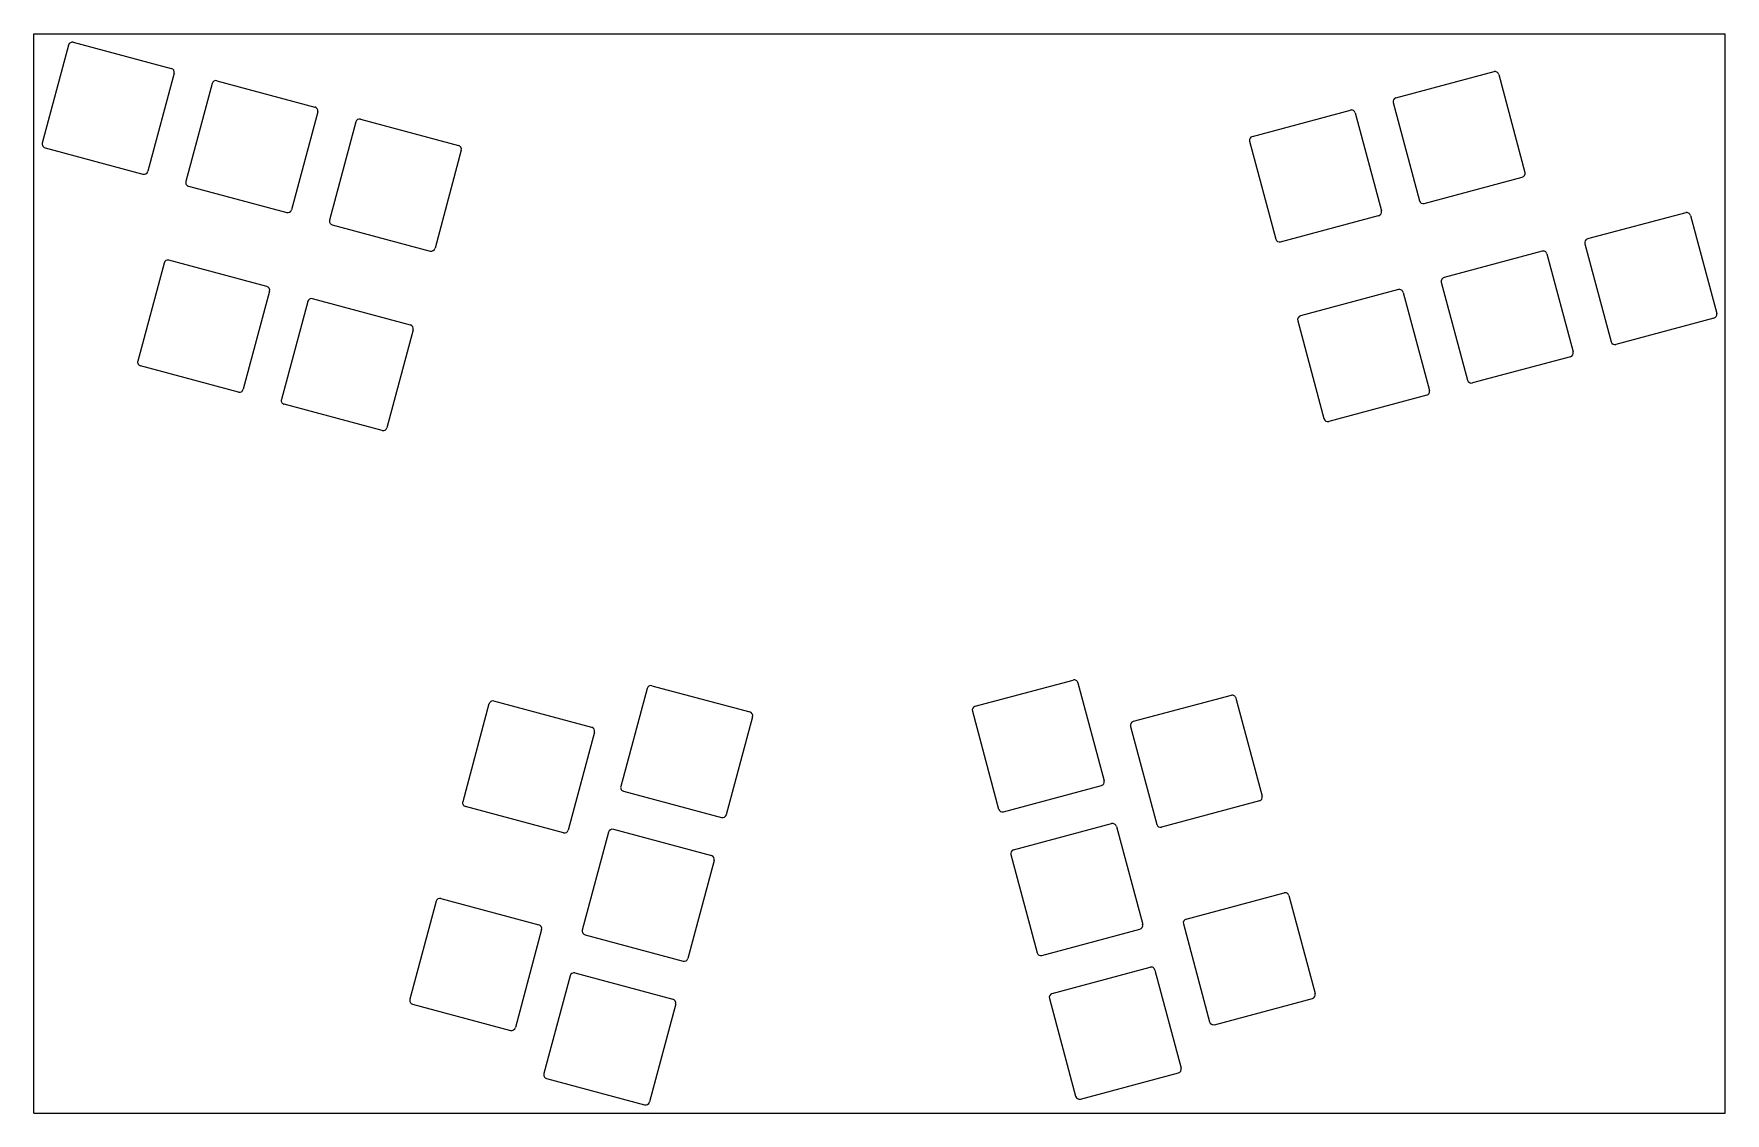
# Model space of a CAD drawing. Header units: millimetres. Extents: x -2 to 215, y -155 to -17.
import ezdxf

# ---------------------------------------------------------------- set-up
doc = ezdxf.new("R2010")
doc.units = ezdxf.units.MM

msp = doc.modelspace()

# ---------------------------------------------------------------- linework, layer by layer
for p, q in [((-1.89, -17.17), (214.82, -17.17)), ((-1.89, -155.46), (-1.89, -17.17)), ((214.82, -155.46), (214.82, -17.17)), ((2.56, -18.61), (-0.81, -31.17)), ((3.17, -18.26), (15.73, -21.62)), ((16.08, -22.23), (12.72, -34.79)), ((20.96, -23.54), (17.59, -36.1)), ((21.57, -23.19), (34.13, -26.55)), ((172.64, -25.38), (185.2, -22.02)), ((185.81, -22.37), (189.17, -34.93)), ((172.29, -25.99), (175.65, -38.55)), ((34.48, -27.16), (31.12, -39.72)), ((39.97, -28.12), (52.53, -31.48)), ((154.24, -30.31), (166.8, -26.95)), ((167.41, -27.3), (170.77, -39.86)), ((39.36, -28.47), (36, -41.03)), ((-0.45, -31.78), (12.1, -35.14)), ((52.88, -32.09), (49.52, -44.65)), ((153.89, -30.93), (157.25, -43.48)), ((17.95, -36.71), (30.51, -40.07)), ((176.26, -38.91), (188.82, -35.54)), ((157.86, -43.84), (170.42, -40.47)), ((209.76, -40.09), (197.2, -43.45)), ((210.37, -40.44), (213.74, -53)), ((36.35, -41.64), (48.91, -45)), ((191.36, -45.02), (178.8, -48.38)), ((191.97, -45.37), (195.34, -57.93)), ((196.85, -44.07), (200.21, -56.62)), ((14.8, -46.54), (11.43, -59.1)), ((27.97, -49.55), (15.41, -46.19)), ((178.45, -49), (181.81, -61.55)), ((28.32, -50.16), (24.95, -62.72)), ((33.2, -51.47), (29.83, -64.03)), ((46.37, -54.48), (33.81, -51.12)), ((172.96, -49.95), (160.4, -53.31)), ((173.57, -50.3), (176.94, -62.86)), ((160.05, -53.93), (163.41, -66.48)), ((213.38, -53.61), (200.83, -56.98)), ((46.72, -55.09), (43.36, -67.65)), ((24.34, -63.07), (11.79, -59.71)), ((194.98, -58.54), (182.43, -61.91)), ((42.74, -68), (30.19, -64.64)), ((176.58, -63.47), (164.03, -66.84)), ((76.68, -101.05), (73.32, -113.6)), ((77.3, -100.69), (89.85, -104.06)), ((118.72, -103.33), (131.28, -99.97)), ((131.89, -100.32), (135.26, -112.88)), ((56.43, -103.02), (53.07, -115.57)), ((69.6, -106.03), (57.05, -102.66)), ((118.37, -103.94), (121.73, -116.5)), ((151.53, -101.94), (138.97, -105.3)), ((152.14, -102.29), (155.51, -114.85)), ((90.21, -104.67), (86.84, -117.23)), ((138.62, -105.91), (141.98, -118.47)), ((69.96, -106.64), (66.59, -119.2)), ((73.67, -114.22), (86.23, -117.58)), ((122.34, -116.85), (134.9, -113.49)), ((65.98, -119.55), (53.42, -116.18)), ((155.15, -115.46), (142.59, -118.82)), ((72.37, -119.09), (84.92, -122.46)), ((123.65, -121.73), (136.21, -118.37)), ((136.82, -118.72), (140.19, -131.28)), ((71.75, -119.45), (68.39, -132)), ((85.28, -123.07), (81.91, -135.63)), ((123.3, -122.34), (126.66, -134.9)), ((145.75, -130.6), (158.31, -127.24)), ((158.92, -127.59), (162.28, -140.15)), ((49.65, -128.32), (46.29, -140.87)), ((50.27, -127.96), (62.82, -131.33)), ((63.18, -131.94), (59.81, -144.5)), ((127.28, -135.26), (139.83, -131.89)), ((145.4, -131.21), (148.76, -143.77)), ((68.74, -132.62), (81.3, -135.98)), ((66.82, -137.85), (63.46, -150.4)), ((67.43, -137.49), (79.99, -140.86)), ((128.58, -140.13), (141.14, -136.77)), ((141.75, -137.12), (145.12, -149.68)), ((128.23, -140.75), (131.59, -153.3)), ((149.37, -144.13), (161.93, -140.76)), ((46.64, -141.49), (59.2, -144.85)), ((80.35, -141.47), (76.98, -154.03)), ((63.81, -151.02), (76.37, -154.38)), ((132.21, -153.66), (144.76, -150.29)), ((-1.89, -155.46), (214.82, -155.46))]:
    msp.add_line(p, q)
for centre, start, end in [((3.04, -18.74), 75, 165), ((15.6, -22.1), 345, 75), ((21.44, -23.67), 75, 165), ((185.33, -22.5), 15, 105), ((172.77, -25.87), 105, 195), ((34, -27.03), 345, 75), ((39.84, -28.6), 75, 165), ((166.93, -27.43), 15, 105), ((154.37, -30.8), 105, 195), ((-0.32, -31.3), 165, 255), ((52.4, -31.96), 345, 75), ((12.23, -34.66), 255, 345), ((18.08, -36.23), 165, 255), ((188.69, -35.06), 285, 15), ((176.13, -38.42), 195, 285), ((30.63, -39.59), 255, 345), ((36.48, -41.16), 165, 255), ((170.29, -39.99), 285, 15), ((209.89, -40.57), 15, 105), ((49.04, -44.52), 255, 345), ((157.73, -43.35), 195, 285), ((191.49, -45.5), 15, 105), ((197.33, -43.94), 105, 195), ((15.28, -46.67), 75, 165), ((27.84, -50.03), 345, 75), ((178.93, -48.87), 105, 195), ((33.68, -51.6), 75, 165), ((173.09, -50.43), 15, 105), ((160.53, -53.8), 105, 195), ((213.25, -53.13), 285, 15), ((46.24, -54.96), 345, 75), ((194.85, -58.06), 285, 15), ((200.7, -56.49), 195, 285), ((11.91, -59.23), 165, 255), ((24.47, -62.59), 255, 345), ((182.3, -61.42), 195, 285), ((30.32, -64.16), 165, 255), ((176.45, -62.99), 285, 15), ((163.9, -66.35), 195, 285), ((42.87, -67.52), 255, 345), ((77.17, -101.18), 75, 165), ((131.41, -100.45), 15, 105), ((56.92, -103.14), 75, 165), ((118.85, -103.81), 105, 195), ((151.66, -102.42), 15, 105), ((69.47, -106.51), 345, 75), ((89.72, -104.54), 345, 75), ((139.1, -105.78), 105, 195), ((73.8, -113.73), 165, 255), ((134.77, -113.01), 285, 15), ((155.02, -114.98), 285, 15), ((53.55, -115.7), 165, 255), ((122.22, -116.37), 195, 285), ((72.24, -119.58), 75, 165), ((86.36, -117.1), 255, 345), ((136.34, -118.85), 15, 105), ((142.47, -118.34), 195, 285), ((66.11, -119.07), 255, 345), ((84.79, -122.94), 345, 75), ((123.78, -122.22), 105, 195), ((158.44, -127.72), 15, 105), ((50.14, -128.45), 75, 165), ((62.69, -131.81), 345, 75), ((68.87, -132.13), 165, 255), ((139.7, -131.41), 285, 15), ((145.88, -131.09), 105, 195), ((81.43, -135.5), 255, 345), ((127.15, -134.77), 195, 285), ((67.31, -137.98), 75, 165), ((141.27, -137.25), 15, 105), ((79.86, -141.34), 345, 75), ((128.71, -140.62), 105, 195), ((161.8, -140.28), 285, 15), ((46.77, -141), 165, 255), ((59.33, -144.37), 255, 345), ((149.24, -143.64), 195, 285), ((63.94, -150.53), 165, 255), ((144.63, -149.81), 285, 15), ((132.08, -153.17), 195, 285), ((76.5, -153.9), 255, 345)]:
    msp.add_arc(centre, 0.5, start, end)

doc.saveas('drawing.dxf')
